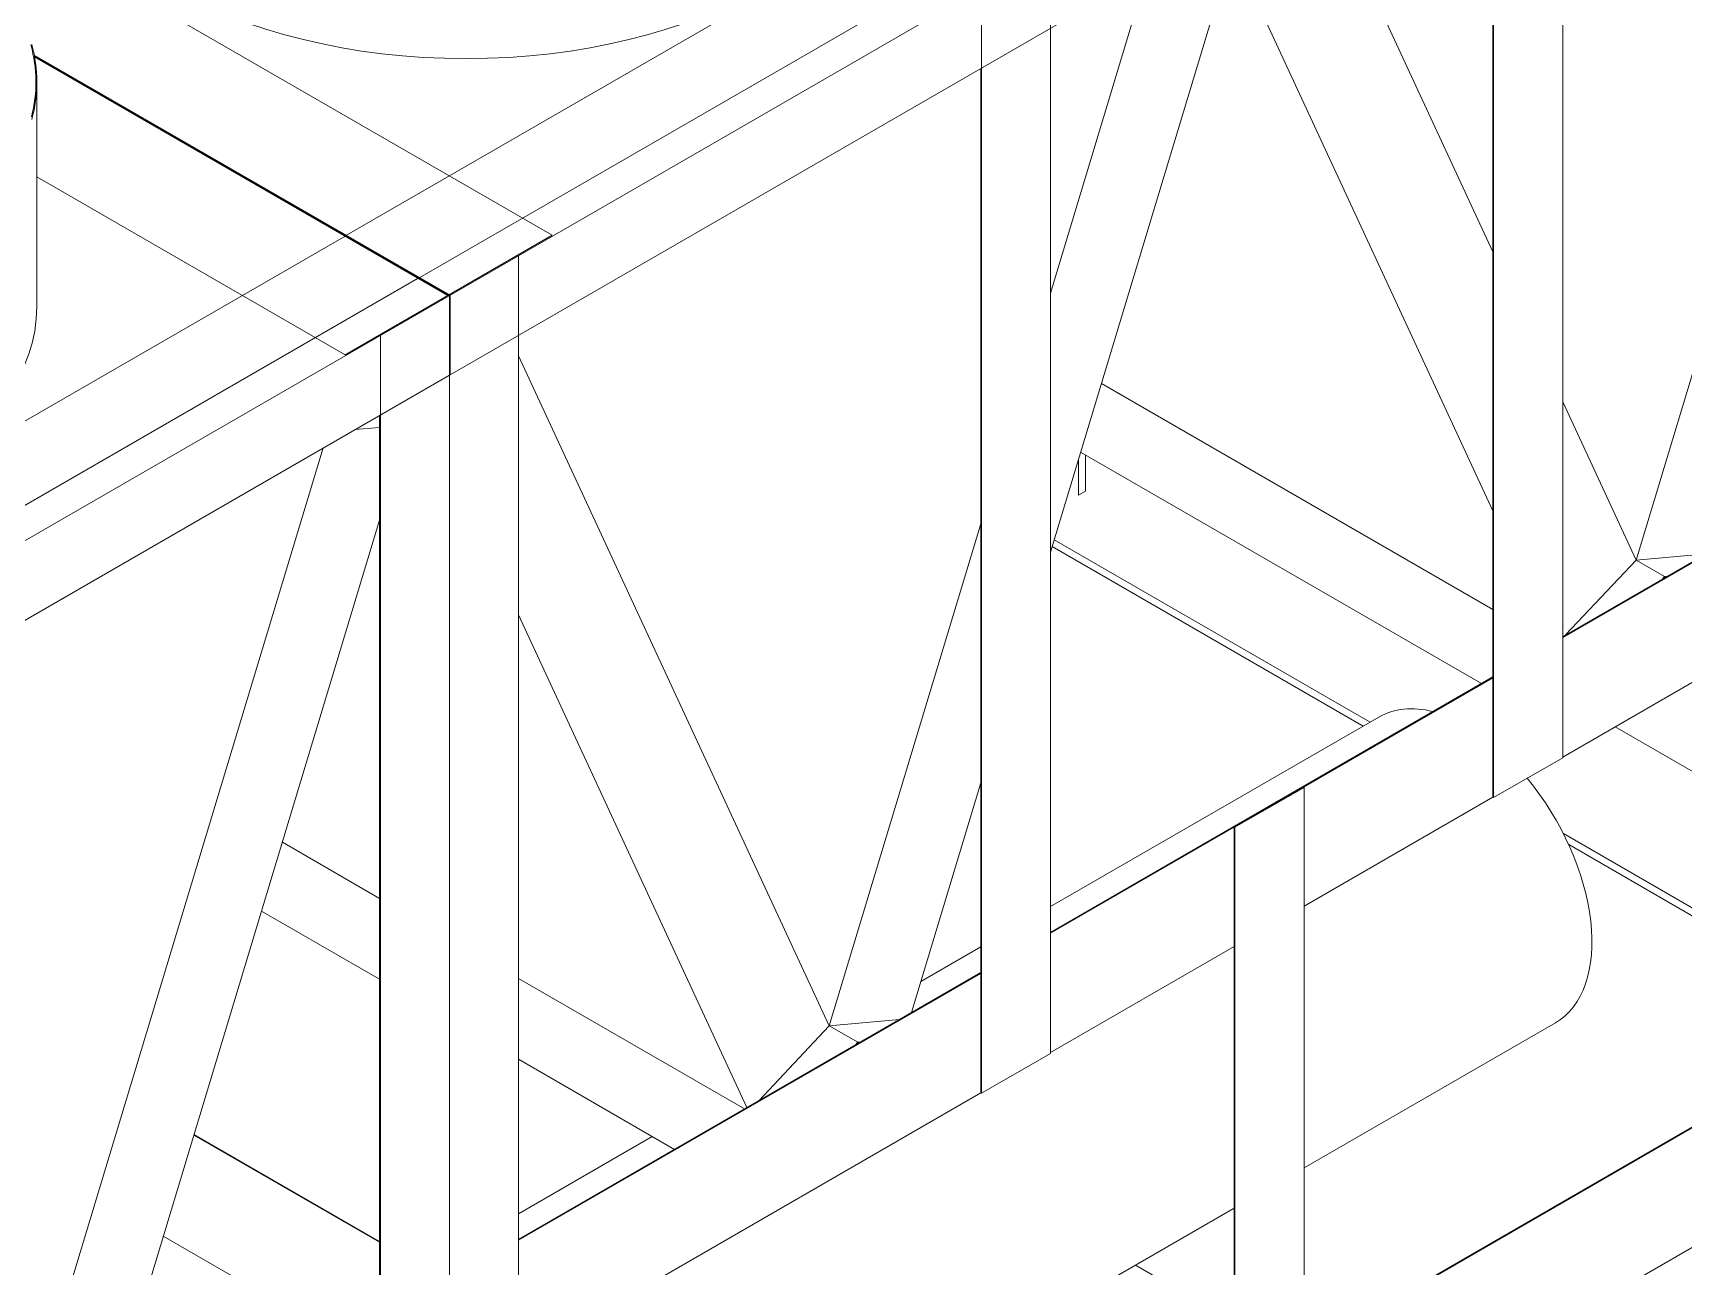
# Model space of a CAD drawing. Header units: millimetres. Extents: x -312439 to 477422, y -331570 to 212570.
# Drawn here: x 366394 to 370537, y 95056 to 98153 of the extents above; entities that cross this region are included whole.
import ezdxf

# ---------------------------------------------------------------- set-up
doc = ezdxf.new("R2010")
doc.units = ezdxf.units.MM

msp = doc.modelspace()

# ---------------------------------------------------------------- linework, layer by layer
at = {"color": 3, "linetype": 'Continuous', "lineweight": 0, "extrusion": (-1.11022e-16, 0.816497, 0.57735)}
for p, q in [((375321.607, 102345.696), (367180.33, 97645.327)), ((375503.473, 102238.696), (367363.927, 97539.327)), ((359295.396, 92792.959), (375581.415, 102195.696)), ((375581.415, 101995.696), (367440.138, 97295.327)), ((363738.745, 99930.327), (367696.481, 97645.327)), ((370416.299, 96830.258), (371215.107, 99474.807)), ((370232.282, 99107.372), (370232.282, 96333.875)), ((370059.077, 99007.372), (370059.077, 96233.875)), ((370057.345, 98806.372), (370057.345, 96234.875)), ((370057.345, 97604.135), (369617.492, 98552.423)), ((368946.977, 98365.301), (368946.977, 95591.803)), ((369403.887, 98362.843), (368946.977, 96850.186)), ((369403.887, 98362.843), (370057.345, 96954.041)), ((368946.977, 97500.28), (369190.283, 98305.774)), ((368773.772, 98265.301), (368773.772, 95491.803)), ((367440.138, 97495.327), (366396.614, 98097.806)), ((366397.047, 98095.556), (367438.406, 97494.327)), ((366397.463, 98093.316), (367434.942, 97494.327)), ((366403.232, 97467.003), (366403.232, 98029.891)), ((368772.04, 98064.301), (368772.04, 95492.803)), ((366403.232, 97791.985), (367176.866, 97345.327)), ((367178.598, 97644.327), (359037.321, 92943.959)), ((367696.481, 97645.327), (367176.866, 97345.327)), ((367266.933, 97595.327), (367263.468, 97593.327)), ((367611.611, 97594.327), (367609.879, 97595.327)), ((367611.611, 97594.327), (367611.611, 93402.513)), ((367360.463, 97537.327), (359220.918, 92837.959)), ((367438.406, 97494.327), (367438.406, 93302.513)), ((367440.138, 97295.327), (367440.138, 97495.327)), ((367263.468, 97395.327), (367265.201, 97394.327)), ((367265.201, 97394.327), (367265.201, 93202.513)), ((367611.611, 97342.55), (368391.475, 95661.225)), ((371426.083, 97327.116), (370232.282, 96637.875)), ((371426.083, 97325.116), (370232.282, 96635.875)), ((367438.406, 97294.327), (359297.128, 92593.959)), ((370057.345, 96706), (369074.777, 97273.286)), ((370416.299, 96830.258), (370232.282, 97226.985)), ((367263.468, 97162.691), (367201.643, 97157.632)), ((367263.468, 97193.327), (367263.468, 93203.513)), ((366322.938, 94466.955), (367121.746, 97111.503)), ((369017.252, 96992.971), (369017.252, 97082.841)), ((369022.631, 97100.649), (370028.231, 96520.066)), ((369034.572, 97002.971), (369034.572, 97093.755)), ((369017.252, 96992.971), (369034.572, 97002.971)), ((371426.083, 97025.116), (370232.282, 96335.875)), ((367263.468, 96930.6), (366529.267, 94499.938)), ((368391.475, 95661.225), (368772.04, 96921.13)), ((369749.262, 96423.556), (368956.382, 96881.325)), ((369731.941, 96413.556), (368951.238, 96864.295)), ((370239.715, 96642.166), (370416.299, 96830.258)), ((370592.884, 96846.068), (370416.299, 96830.258)), ((370416.299, 96830.258), (370488.131, 96788.786)), ((370481.577, 96781.806), (370488.131, 96788.786)), ((370488.131, 96786.615), (370486.028, 96784.375)), ((370488.131, 96788.786), (370494.684, 96789.373)), ((370490.233, 96786.803), (370488.131, 96786.615)), ((367611.611, 96692.456), (368185.146, 95455.96)), ((370057.345, 96536.875), (368946.977, 95895.803)), ((370057.345, 96534.875), (369581.765, 96260.299)), ((369771.176, 96436.208), (368946.977, 95960.356)), ((370363.874, 96411.85), (371330.633, 95853.691)), ((370232.282, 96333.875), (370059.077, 96233.875)), ((368772.04, 96271.035), (368597.804, 95694.209)), ((369581.407, 96260.506), (369408.202, 96160.506)), ((369409.934, 96159.506), (369583.139, 96259.506)), ((369583.139, 96259.506), (369581.407, 96260.506)), ((369583.139, 96259.506), (369583.139, 94540.775)), ((370057.345, 96234.875), (369583.139, 95961.092)), ((370059.077, 96233.875), (370057.345, 96234.875)), ((367019.223, 96121.995), (367263.468, 95980.98)), ((369408.202, 96160.092), (368946.977, 95893.803)), ((369408.202, 96160.506), (369408.202, 94441.775)), ((369408.202, 96160.506), (369409.934, 96159.506)), ((369409.934, 96159.506), (369409.934, 94440.775)), ((371033.464, 95682.121), (370234.043, 96143.667)), ((371016.144, 95672.121), (370247.371, 96115.972)), ((366967.076, 95949.358), (367263.468, 95778.236)), ((371426.083, 95908.799), (369583.139, 94844.775)), ((371426.083, 95906.799), (369583.139, 94842.775)), ((368772.04, 95859.356), (368621.422, 95772.397)), ((369408.202, 95860.092), (368946.977, 95593.803)), ((368772.04, 95794.803), (367611.611, 95124.83)), ((368772.04, 95792.803), (367611.611, 95122.83)), ((368178.988, 95452.405), (367611.611, 95779.98)), ((368568.06, 95677.036), (368391.475, 95661.225)), ((370214.11, 95669.024), (369583.139, 95304.733)), ((368214.89, 95473.133), (368391.475, 95661.225)), ((368391.475, 95661.225), (368463.307, 95619.753)), ((368456.753, 95612.773), (368463.307, 95619.753)), ((368463.307, 95617.582), (368461.204, 95615.343)), ((368463.307, 95619.753), (368469.86, 95620.34)), ((368465.409, 95617.77), (368463.307, 95617.582)), ((368946.977, 95591.803), (368773.772, 95491.803)), ((371426.083, 95606.799), (369583.139, 94542.775)), ((367611.611, 95577.236), (368003.407, 95351.033)), ((368772.04, 95492.803), (367611.611, 94822.83)), ((368773.772, 95491.803), (368772.04, 95492.803)), ((366797.217, 95387.02), (367263.468, 95117.83)), ((366797.732, 95388.723), (367263.468, 95119.83)), ((367947.502, 95383.309), (367611.611, 95189.382)), ((369408.202, 95203.733), (367850.834, 94304.587)), ((366720.571, 95133.272), (367173.402, 94871.83)), ((369160.529, 95060.74), (369408.202, 94917.746))]:
    msp.add_line(p, q, dxfattribs=at)
at = {"color": 3, "linetype": 'Continuous', "lineweight": 0}
for centre, major_axis, start_param, end_param in [((367480.28, 98694.344), (-1048.768, 0), 0, 3.14159265), ((365354.464, 98029.891), (-1046.319, 0), 2.9973499, 3.29716571), ((365354.464, 98029.891), (-1048.768, 0), 2.98561554, 3.29783032), ((365354.464, 97467.003), (-1048.768, 0), 0, 3.14159265), ((369992.643, 96052.616), (-221.467, 383.592), 5.77532251, 6.28318531), ((369992.643, 96052.616), (-221.467, 383.592), 3.14159265, 4.9955623)]:
    msp.add_ellipse(centre, major_axis=major_axis, ratio=0.57735027, start_param=start_param, end_param=end_param, dxfattribs=at)

doc.saveas('drawing.dxf')
